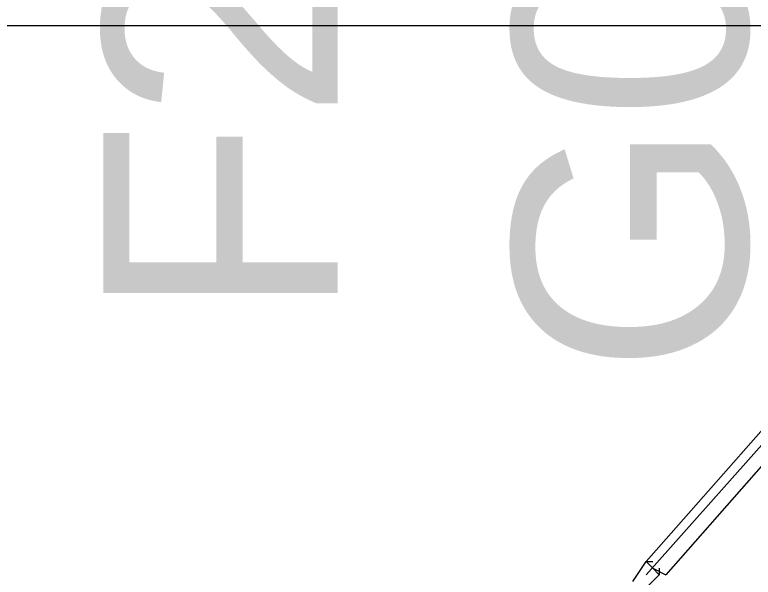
# Model space of a CAD drawing. Header units: millimetres. Extents: x 71769 to 78969, y 7991 to 11789.
# Drawn here: x 74052.86 to 74100.15, y 11284.77 to 11320.76 of the extents above; entities that cross this region are included whole.
import ezdxf
from ezdxf.enums import TextEntityAlignment as Align

# ---------------------------------------------------------------- set-up
doc = ezdxf.new("R2010")
doc.units = ezdxf.units.MM
doc.header["$LTSCALE"] = 5
doc.header["$MEASUREMENT"] = 0
doc.linetypes.add('AUSGEZOGEN', pattern=[0])
doc.layers.add('204_180704_Marc Cain Einrichtung#Maßlinie 1_100', color=7, linetype='AUSGEZOGEN', lineweight=18)
doc.layers.add('E_SI_EDV', color=3, linetype='CONTINUOUS')
doc.styles.add('ARIAL', font='arial.ttf')

msp = doc.modelspace()

# ---------------------------------------------------------------- linework, layer by layer
at = {"layer": '204_180704_Marc Cain Einrichtung#Maßlinie 1_100', "color": 251, "linetype": 'AUSGEZOGEN', "lineweight": 13, "true_color": 0x494949}
msp.add_line((74125.887, 11320.063), (74025.984, 11320.063), dxfattribs=at)
at = {"layer": '204_180704_Marc Cain Einrichtung#Maßlinie 1_100', "color": 18, "linetype": 'AUSGEZOGEN', "lineweight": 13, "true_color": 0x000000}
for p, q in [((74093.292, 11285.774), (74112.341, 11307.363)), ((74113.188, 11306.094), (74094.562, 11284.928)), ((74092.445, 11284.504), (74093.292, 11285.774)), ((74093.292, 11285.774), (74093.715, 11285.351)), ((74093.292, 11285.774), (74093.715, 11285.774)), ((74093.715, 11285.351), (74094.138, 11284.928)), ((74094.138, 11285.351), (74094.138, 11284.928)), ((74093.292, 11284.928), (74093.292, 11284.928)), ((74093.292, 11284.081), (74094.138, 11284.928))]:
    msp.add_line(p, q, dxfattribs=at)
for points in [[(74093.292, 11284.928), (74117.421, 11312.02), (74093.292, 11284.928)], [(74093.292, 11285.774), (74093.715, 11285.351), (74094.562, 11284.928)]]:
    msp.add_lwpolyline(points, dxfattribs=at)

# ---------------------------------------------------------------- texts
at = {"layer": 'E_SI_EDV', "style": 'ARIAL'}
for s, p in [('F23-24', (74073.542, 11367.627)), ('G01-02', (74099.765, 11367.627))]:
    msp.add_text(s, height=15, rotation=90, dxfattribs=at).set_placement(p, align=Align.RIGHT)

doc.saveas('drawing.dxf')
